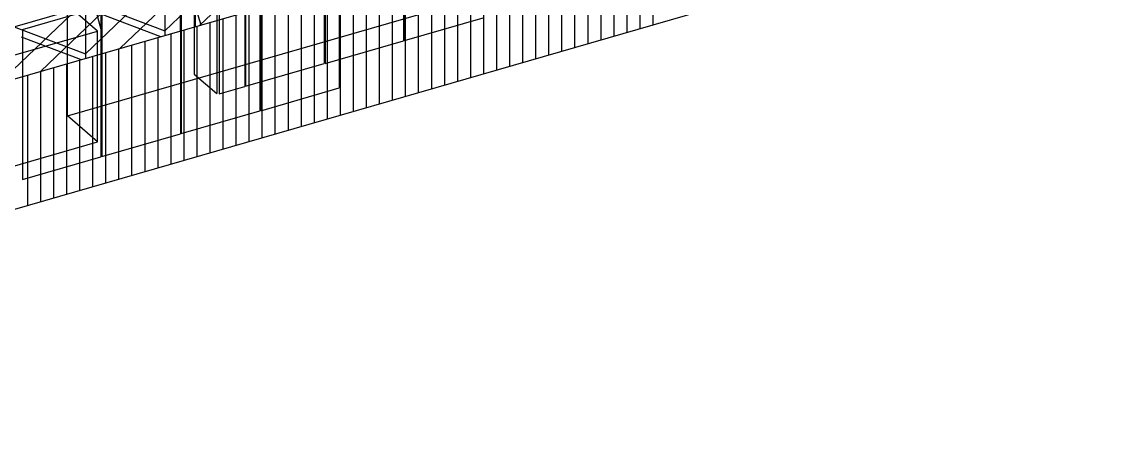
# Model space of a CAD drawing. Units: millimetres at full size, sheet at 1:250. Extents: x -35388 to 36956, y -20582 to 22579.
# Drawn here: x -6650 to 15223, y -20573 to -12492 of the extents above; entities that cross this region are included whole.
import ezdxf

# ---------------------------------------------------------------- set-up
doc = ezdxf.new("R2010")
doc.units = ezdxf.units.MM
doc.header["$LTSCALE"] = 250
for name, color, linetype in [('0-1_GAIKEI', 4, 'Continuous'), ('0-3_NET', 3, 'Continuous'), ('0-5_TATEWAKU', 7, 'Continuous'), ('0-6_BRES', 4, 'Continuous'), ('0-D_KARIKAKOI', 3, 'Continuous')]:
    doc.layers.add(name, color=color, linetype=linetype)

msp = doc.modelspace()

# ---------------------------------------------------------------- linework, layer by layer
at = {"layer": '0-1_GAIKEI'}
for p, q in [((-5744, -14363.3), (32534.3, -3313.3)), ((-4253.1, -11854.5), (-7544, -12804.5)), ((-5144, -12674.6), (-5744, -12154.9)), ((-5744, -14363.3), (-5744, -12154.9)), ((-5744, -14363.3), (-5744, -12154.9)), ((-14670.3, -15424.6), (-5144, -12674.6)), ((-5144, -14882.9), (-5144, -12674.6)), ((-5144, -14882.9), (-5144, -12674.6)), ((-5144, -14882.9), (-5744, -14363.3)), ((-14670.3, -17632.9), (-5144, -14882.9))]:
    msp.add_line(p, q, dxfattribs=at)
at = {"layer": '0-3_NET'}
for p, q in [((958.8, -914.8), (958.8, -12866)), ((976.1, -909.8), (976.1, -12861)), ((-625.2, -1372.1), (-625.2, -13323.2)), ((-607.8, -1367.1), (-607.8, -13318.2)), ((-3214.9, -1583.3), (-3214.9, -13534.5)), ((-2209.1, -1829.3), (-2209.1, -13780.5)), ((-2191.8, -1824.3), (-2191.8, -13775.5)), ((-2767.9, -1970.4), (-2767.9, -13921.6)), ((-2720.1, -1976.8), (-2720.1, -13928)), ((-323, -10822.1), (-323, -13809.9)), ((-1907, -11279.4), (-1907, -14267.2)), ((-1889.6, -11274.4), (-1889.6, -14262.2)), ((-3490.9, -11736.6), (-3490.9, -14724.4)), ((-3473.6, -11731.6), (-3473.6, -14719.4)), ((-6641.5, -12646.1), (-5074.9, -12193.9)), ((-5074.9, -12193.9), (-5074.9, -15181.7)), ((-5057.6, -12188.9), (-5057.6, -15176.7)), ((976.1, -12861), (2542.8, -12408.7)), ((-6641.5, -12646.1), (-6641.5, -15633.9)), ((-607.8, -13318.2), (958.8, -12866)), ((-2191.8, -13775.5), (-625.2, -13323.2)), ((-3214.9, -13534.5), (-2767.9, -13921.6)), ((-2720.1, -13928), (-2209.1, -13780.5)), ((-1889.6, -14262.2), (-323, -13809.9)), ((-3473.6, -14719.4), (-1907, -14267.2)), ((-5057.6, -15176.7), (-3490.9, -14724.4)), ((-6641.5, -15633.9), (-5074.9, -15181.7))]:
    msp.add_line(p, q, dxfattribs=at)
at = {"layer": '0-5_TATEWAKU'}
for p, q in [((-3799.8, -11459.2), (-3799.8, -12760.2)), ((-3494.8, -11723.3), (-3494.8, -12672.1)), ((-5383.7, -11916.4), (-5383.7, -13217.7)), ((-3198.2, -12030), (-3198.2, -12586.4)), ((-5231.2, -12070.1), (-5078.7, -12635.2)), ((-5078.7, -12180.5), (-5078.7, -13129.6))]:
    msp.add_line(p, q, dxfattribs=at)
at = {"layer": '0-6_BRES'}
for p, q in [((-3799.8, -12668.1), (-2215.8, -11155.2)), ((-3104.2, -12559.2), (-1910.8, -11419.3)), ((-5383.7, -13125.4), (-3799.8, -11612.4)), ((-4688.6, -13016.9), (-3494.8, -11876.6)), ((-6967.7, -13582.6), (-5383.7, -12069.7)), ((-5383.7, -12069.7), (-3799.8, -12668.1)), ((-3198.2, -12183.3), (-3081.9, -12552.8)), ((-6273.1, -13474.6), (-5078.7, -12333.8)), ((-5078.7, -12333.8), (-3885.1, -12784.8)), ((-6967.7, -12526.9), (-5383.7, -13125.4)), ((-6662.7, -12791.1), (-5468.6, -13242.2))]:
    msp.add_line(p, q, dxfattribs=at)
at = {"layer": '0-D_KARIKAKOI'}
for p, q in [((-21860.2, -17977.2), (36846.6, -1018.8)), ((-21853.5, -20573.4), (36846.6, -3616.8)), ((5674.8, -12621.3), (5674.8, -10023.3)), ((5934.6, -12546.3), (5934.6, -9948.2)), ((4895.5, -12846.4), (4895.5, -10248.4)), ((5155.3, -12771.4), (5155.3, -10173.3)), ((5415.1, -12696.4), (5415.1, -10098.3)), ((4116.3, -13071.6), (4116.3, -10473.5)), ((4376, -12996.5), (4376, -10398.4)), ((4635.8, -12921.5), (4635.8, -10323.4)), ((3337, -13296.7), (3337, -10698.6)), ((3596.7, -13221.6), (3596.7, -10623.6)), ((3856.5, -13146.6), (3856.5, -10548.5)), ((2557.7, -13521.8), (2557.7, -10923.7)), ((2817.4, -13446.7), (2817.4, -10848.7)), ((3077.2, -13371.7), (3077.2, -10773.6)), ((1778.4, -13746.9), (1778.4, -11148.8)), ((2038.1, -13671.9), (2038.1, -11073.8)), ((2297.9, -13596.8), (2297.9, -10998.7)), ((999.1, -13972), (999.1, -11373.9)), ((1258.8, -13897), (1258.8, -11298.9)), ((1518.6, -13821.9), (1518.6, -11223.9)), ((479.6, -14122.1), (479.6, -11524)), ((739.3, -14047), (739.3, -11449)), ((-299.7, -14347.2), (-299.7, -11749.1)), ((-40, -14272.2), (-40, -11674.1)), ((219.8, -14197.1), (219.8, -11599)), ((-1079, -14572.3), (-1079, -11974.2)), ((-819.3, -14497.3), (-819.3, -11899.2)), ((-559.5, -14422.2), (-559.5, -11824.2)), ((-1858.3, -14797.4), (-1858.3, -12199.3)), ((-1598.6, -14722.4), (-1598.6, -12124.3)), ((-1338.8, -14647.3), (-1338.8, -12049.3)), ((-2637.6, -15022.5), (-2637.6, -12424.5)), ((-2377.9, -14947.5), (-2377.9, -12349.4)), ((-2118.1, -14872.5), (-2118.1, -12274.4)), ((-3416.9, -15247.6), (-3416.9, -12649.6)), ((-3157.1, -15172.6), (-3157.1, -12574.5)), ((-2897.4, -15097.6), (-2897.4, -12499.5)), ((-4196.2, -15472.8), (-4196.2, -12874.7)), ((-3936.4, -15397.7), (-3936.4, -12799.6)), ((-3676.7, -15322.7), (-3676.7, -12724.6)), ((-4975.5, -15697.9), (-4975.5, -13099.8)), ((-4715.7, -15622.8), (-4715.7, -13024.8)), ((-4456, -15547.8), (-4456, -12949.7)), ((-5754.8, -15923), (-5754.8, -13324.9)), ((-5495, -15847.9), (-5495, -13249.9)), ((-5235.3, -15772.9), (-5235.3, -13174.8)), ((-6534.1, -16148.1), (-6534.1, -13550)), ((-6274.3, -16073.1), (-6274.3, -13475)), ((-6014.6, -15998), (-6014.6, -13399.9))]:
    msp.add_line(p, q, dxfattribs=at)

doc.saveas('drawing.dxf')
